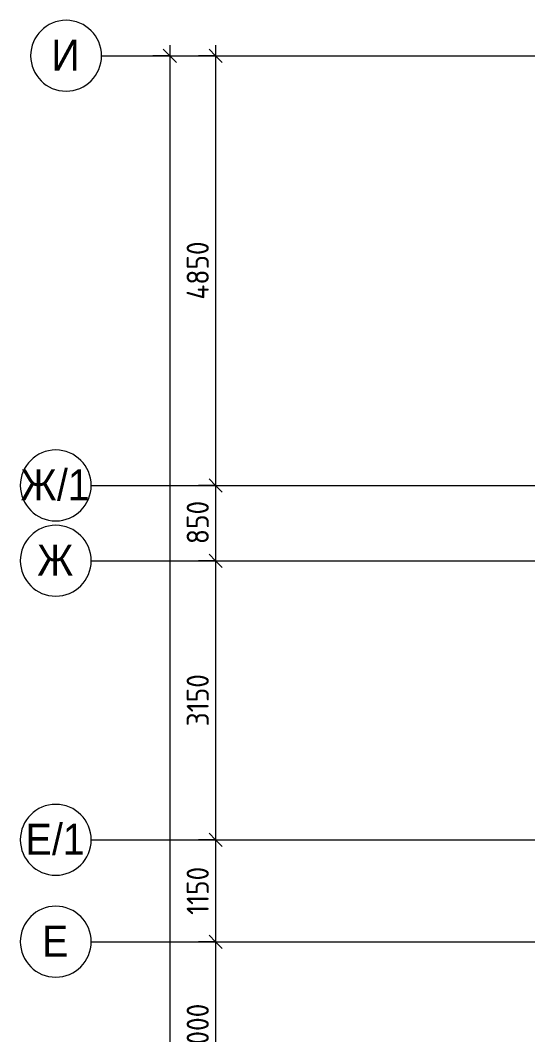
# Model space of a CAD drawing. Header units: millimetres. Extents: x -6228 to 198016, y -8553 to 29000.
# Drawn here: x 132551 to 138274, y 15950 to 27400 of the extents above; entities that cross this region are included whole.
import ezdxf

# ---------------------------------------------------------------- set-up
doc = ezdxf.new("R2010")
doc.units = ezdxf.units.MM
doc.linetypes.add('Осевая', pattern=[15875, 3175, -2381.25, 7937.5, -2381.25])
for name, color, linetype, lineweight in [('A-ANNO-DIMS', 7, 'Continuous', 9), ('A-ANNO-DIMS-100', 7, 'Continuous', 9), ('Оси', 7, 'Continuous', 9), ('Оси-1', 7, 'Continuous', 20), ('Оси-2', 7, 'Осевая', 9)]:
    doc.layers.add(name, color=color, linetype=linetype, lineweight=lineweight)
doc.styles.add('Arial_1', font='arial.ttf', dxfattribs={"width": 0.9, "height": 350})
doc.styles.add('ISOCPEUR_1', font='isocpeur.ttf', dxfattribs={"width": 0.9, "height": 250})
doc.dimstyles.new('ISO-2_5_0_9К_БОЛЬШОЙ', dxfattribs={"dimscale": 304.8, "dimtxt": 248.995294, "dimasz": 0.492126, "dimexe": 0.393701, "dimexo": 0.984252, "dimgap": 0, "dimtad": 1, "dimdec": 0, "dimrnd": 10, "dimzin": 0, "dimdsep": 46, "dimtxsty": 'ISOCPEUR_1', "dimblk1": 'OBLIQUE', "dimblk2": 'OBLIQUE', "dimsah": 1, "dimcen": 0.09, "dimdle": 0.393701, "dimazin": 0, "dimtfac": 1, "dimtdec": 4, "dimtix": 1, "dimtmove": 0, "dimatfit": 3, "dimfxl": 1, "dimtvp": 1, "dimtolj": 1, "dimtzin": 0, "dimarcsym": 2})
doc.dimstyles.new('ISO-2_5_0_9К_БОЛЬШОЙ_1', dxfattribs={"dimscale": 304.8, "dimtxt": 248.995294, "dimasz": 0.492126, "dimexe": 0.393701, "dimexo": 0.984252, "dimgap": 0, "dimtad": 1, "dimdec": 0, "dimrnd": 10, "dimzin": 0, "dimdsep": 46, "dimtxsty": 'ISOCPEUR_1', "dimblk1": 'OBLIQUE', "dimblk2": 'OBLIQUE', "dimsah": 1, "dimcen": 0.09, "dimdle": 0.393701, "dimazin": 0, "dimtfac": 1, "dimtdec": 4, "dimtix": 1, "dimtmove": 2, "dimatfit": 3, "dimfxl": 1, "dimtvp": 1, "dimtolj": 1, "dimtzin": 0, "dimarcsym": 2})

# ---------------------------------------------------------------- blocks, each defined once
blk = doc.blocks.new('Ось сетки - D8-29747960-План зашивки приборов отопления в осях 2 этажа 1-12')
at = {"layer": 'Оси-1'}
for start, end in [(360, 180), (180, 360)]:
    blk.add_arc((0, 0), 4, start, end, dxfattribs=at)
blk = doc.blocks.new('DIMBLOCK13-План зашивки приборов отопления в осях 2 этажа 1-12')
at = {"layer": 'A-ANNO-DIMS-100', "lineweight": 20}
for p, q in [((134238, 27000), (134163, 27075)), ((134238, 27000), (134313, 26925)), ((134238, 0), (134163, 75)), ((134238, 0), (134313, -75))]:
    blk.add_line(p, q, dxfattribs=at)
at = {"layer": 'A-ANNO-DIMS-100'}
for p, q in [((134238, 27120), (134238, -120)), ((134044, 27000), (134358, 27000)), ((134238, 27000), (134044, 27000)), ((134044, 0), (134358, 0)), ((134238, 0), (134044, 0))]:
    blk.add_line(p, q, dxfattribs=at)
at = {"layer": 'A-ANNO-DIMS-100', "color": 0, "insert": (133911, 13572), "char_height": 250, "width": 948.1, "attachment_point": 1, "rotation": 90, "line_spacing_factor": 1.149209, "style": 'ISOCPEUR_1'}
blk.add_mtext('27000', dxfattribs=at)
blk = doc.blocks.new('_Oblique')
at = {"color": 0, "linetype": 'ByBlock', "lineweight": -2}
blk.add_line((-0.5, -0.5), (0.5, 0.5), dxfattribs=at)
blk = doc.blocks.new('DIMBLOCK27-План зашивки приборов отопления в осях 2 этажа 1-12')
at = {"layer": 'A-ANNO-DIMS-100', "lineweight": 20}
for p, q in [((134754, 27000), (134679, 27075)), ((134754, 27000), (134829, 26925)), ((134754, 22150), (134679, 22225)), ((134754, 22150), (134829, 22075))]:
    blk.add_line(p, q, dxfattribs=at)
at = {"layer": 'A-ANNO-DIMS-100'}
for p, q in [((134754, 27120), (134754, 22150)), ((134560, 27000), (134874, 27000)), ((134754, 27000), (134560, 27000)), ((134560, 22150), (134874, 22150)), ((134754, 22150), (134560, 22150))]:
    blk.add_line(p, q, dxfattribs=at)
at = {"layer": 'A-ANNO-DIMS-100', "color": 0, "insert": (134427, 24247), "char_height": 250, "width": 787.21, "attachment_point": 1, "rotation": 90, "line_spacing_factor": 1.149209, "style": 'ISOCPEUR_1'}
blk.add_mtext('4850', dxfattribs=at)
blk = doc.blocks.new('DIMBLOCK28-План зашивки приборов отопления в осях 2 этажа 1-12')
at = {"layer": 'A-ANNO-DIMS-100', "lineweight": 20}
for p, q in [((134754, 22150), (134679, 22225)), ((134754, 22150), (134829, 22075)), ((134754, 21300), (134679, 21375)), ((134754, 21300), (134829, 21225))]:
    blk.add_line(p, q, dxfattribs=at)
at = {"layer": 'A-ANNO-DIMS-100'}
for p, q in [((134560, 22150), (134874, 22150)), ((134754, 22150), (134560, 22150)), ((134754, 22150), (134754, 21300)), ((134560, 21300), (134874, 21300)), ((134754, 21300), (134560, 21300))]:
    blk.add_line(p, q, dxfattribs=at)
at = {"layer": 'A-ANNO-DIMS-100', "color": 0, "insert": (134427, 21488), "char_height": 250, "width": 568.86, "attachment_point": 1, "rotation": 90, "line_spacing_factor": 1.149209, "style": 'ISOCPEUR_1'}
blk.add_mtext('850', dxfattribs=at)
blk = doc.blocks.new('DIMBLOCK29-План зашивки приборов отопления в осях 2 этажа 1-12')
at = {"layer": 'A-ANNO-DIMS-100'}
for p, q in [((134560, 21300), (134874, 21300)), ((134754, 21300), (134560, 21300)), ((134754, 21300), (134754, 18150)), ((134560, 18150), (134874, 18150)), ((134754, 18150), (134560, 18150))]:
    blk.add_line(p, q, dxfattribs=at)
at = {"layer": 'A-ANNO-DIMS-100', "lineweight": 20}
for p, q in [((134754, 21300), (134679, 21375)), ((134754, 21300), (134829, 21225)), ((134754, 18150), (134679, 18225)), ((134754, 18150), (134829, 18075))]:
    blk.add_line(p, q, dxfattribs=at)
at = {"layer": 'A-ANNO-DIMS-100', "color": 0, "insert": (134427, 19431), "char_height": 250, "width": 706.76, "attachment_point": 1, "rotation": 90, "line_spacing_factor": 1.149209, "style": 'ISOCPEUR_1'}
blk.add_mtext('3150', dxfattribs=at)
blk = doc.blocks.new('DIMBLOCK30-План зашивки приборов отопления в осях 2 этажа 1-12')
at = {"layer": 'A-ANNO-DIMS-100', "lineweight": 20}
for p, q in [((134754, 18150), (134679, 18225)), ((134754, 18150), (134829, 18075)), ((134754, 17000), (134679, 17075)), ((134754, 17000), (134829, 16925))]:
    blk.add_line(p, q, dxfattribs=at)
at = {"layer": 'A-ANNO-DIMS-100'}
for p, q in [((134560, 18150), (134874, 18150)), ((134754, 18150), (134560, 18150)), ((134754, 18150), (134754, 17000)), ((134560, 17000), (134874, 17000)), ((134754, 17000), (134560, 17000))]:
    blk.add_line(p, q, dxfattribs=at)
at = {"layer": 'A-ANNO-DIMS-100', "color": 0, "insert": (134427, 17302), "char_height": 250, "width": 655.05, "attachment_point": 1, "rotation": 90, "line_spacing_factor": 1.149209, "style": 'ISOCPEUR_1'}
blk.add_mtext('1150', dxfattribs=at)
blk = doc.blocks.new('DIMBLOCK31-План зашивки приборов отопления в осях 2 этажа 1-12')
at = {"layer": 'A-ANNO-DIMS-100', "lineweight": 20}
for p, q in [((134754, 17000), (134679, 17075)), ((134754, 17000), (134829, 16925)), ((134754, 15000), (134679, 15075)), ((134754, 15000), (134829, 14925))]:
    blk.add_line(p, q, dxfattribs=at)
at = {"layer": 'A-ANNO-DIMS-100'}
for p, q in [((134560, 17000), (134874, 17000)), ((134754, 17000), (134560, 17000)), ((134754, 17000), (134754, 15000)), ((135296, 15000), (134634, 15000)), ((134754, 15000), (135296, 15000))]:
    blk.add_line(p, q, dxfattribs=at)
at = {"layer": 'A-ANNO-DIMS-100', "color": 0, "insert": (134427, 15684), "char_height": 250, "width": 758.48, "attachment_point": 1, "rotation": 90, "line_spacing_factor": 1.149209, "style": 'ISOCPEUR_1'}
blk.add_mtext('2000', dxfattribs=at)

msp = doc.modelspace()

# ---------------------------------------------------------------- linework, layer by layer
at = {"layer": 'Оси'}
for p, q in [((133467.2, 27000), (135967.2, 27000)), ((133350.6, 22150), (135850.6, 22150)), ((133350.6, 21300), (135850.6, 21300)), ((133350.6, 18150), (135850.6, 18150)), ((133350.6, 17000), (135850.6, 17000))]:
    msp.add_line(p, q, dxfattribs=at)
at = {"layer": 'Оси-2'}
for p, q in [((135967.2, 27000), (166938.2, 27000)), ((135850.6, 22150), (171568.2, 22150)), ((135850.6, 21300), (171568.2, 21300)), ((135850.6, 18150), (171568.2, 18150)), ((135850.6, 17000), (171568.2, 17000))]:
    msp.add_line(p, q, dxfattribs=at)

# ---------------------------------------------------------------- block references
at = {"layer": 'Оси-1', "xscale": 99.99999999999993, "yscale": 99.99999999999993, "zscale": 99.99999999999993, "rotation": 269.9999999999994}
for p in [(133067.2, 27000), (132950.6, 22150), (132950.6, 21300), (132950.6, 18150), (132950.6, 17000)]:
    msp.add_blockref('Ось сетки - D8-29747960-План зашивки приборов отопления в осях 2 этажа 1-12', p, dxfattribs=at)

# ---------------------------------------------------------------- texts
at = {"layer": 'Оси', "char_height": 350, "attachment_point": 1, "style": 'Arial_1'}
for s, insert, width in [('\\fArial|b0|i0|c204|p34|;\\W.9;И', (132902.7, 27181), 389.62), ('\\fArial|b0|i0|c204|p34|;\\W.9;Ж', (132553.9, 22331), 497.848), ('/1', (132964.7, 22331), 454.557), ('\\fArial|b0|i0|c204|p34|;\\W.9;Ж', (132741.6, 21481), 497.848), ('\\fArial|b0|i0|c204|p34|;\\W.9;Е', (132610.6, 18331), 360.759), ('/1', (132908.3, 18331), 454.557), ('\\fArial|b0|i0|c204|p34|;\\W.9;Е', (132797.8, 17181), 360.759)]:
    msp.add_mtext(s, dxfattribs=dict(at, insert=insert, width=width))

# ---------------------------------------------------------------- dimensions: what is measured, and where the dimension line sits
at = {"layer": 'A-ANNO-DIMS'}
dim = msp.add_linear_dim(base=(134237.7, 0), p1=(134343.8, 27000), p2=(134343.8, 0), angle=90, dimstyle='ISO-2_5_0_9К_БОЛЬШОЙ_1', override={"dimpost": '<>', "dimfxl": 26999.999823}, dxfattribs=at)
dim.commit()
dim.dimension.update_dxf_attribs({"geometry": 'DIMBLOCK13-План зашивки приборов отопления в осях 2 этажа 1-12', "text_midpoint": (134077.7, 14046), "dimtype": 160, "text_rotation": 90})
for base, p1, p2, override, picture, middle in [((134753.8, 22150), (134859.9, 27000), (134859.9, 22150), {"dimpost": '<>', "dimfxl": 4849.999753}, 'DIMBLOCK27-План зашивки приборов отопления в осях 2 этажа 1-12', (134628.8, 24575)), ((134753.8, 21300), (134859.9, 22150), (134859.9, 21300), {"dimpost": '<>', "dimfxl": 850}, 'DIMBLOCK28-План зашивки приборов отопления в осях 2 этажа 1-12', (134628.8, 21725)), ((134753.8, 18150), (134859.9, 21300), (134859.9, 18150), {"dimpost": '<>', "dimfxl": 3150}, 'DIMBLOCK29-План зашивки приборов отопления в осях 2 этажа 1-12', (134628.8, 19725)), ((134753.8, 17000), (134859.9, 18150), (134859.9, 17000), {"dimpost": '<>', "dimfxl": 1150}, 'DIMBLOCK30-План зашивки приборов отопления в осях 2 этажа 1-12', (134628.8, 17575)), ((134753.8, 15000), (134859.9, 17000), (135595.9, 15000), {"dimpost": '<>', "dimfxl": 2131.131508}, 'DIMBLOCK31-План зашивки приборов отопления в осях 2 этажа 1-12', (134628.8, 16000))]:
    dim = msp.add_linear_dim(base=base, p1=p1, p2=p2, angle=90, dimstyle='ISO-2_5_0_9К_БОЛЬШОЙ', override=override, dxfattribs=at)
    dim.commit()
    dim.dimension.update_dxf_attribs({"geometry": picture, "text_midpoint": middle})

doc.saveas('drawing.dxf')
